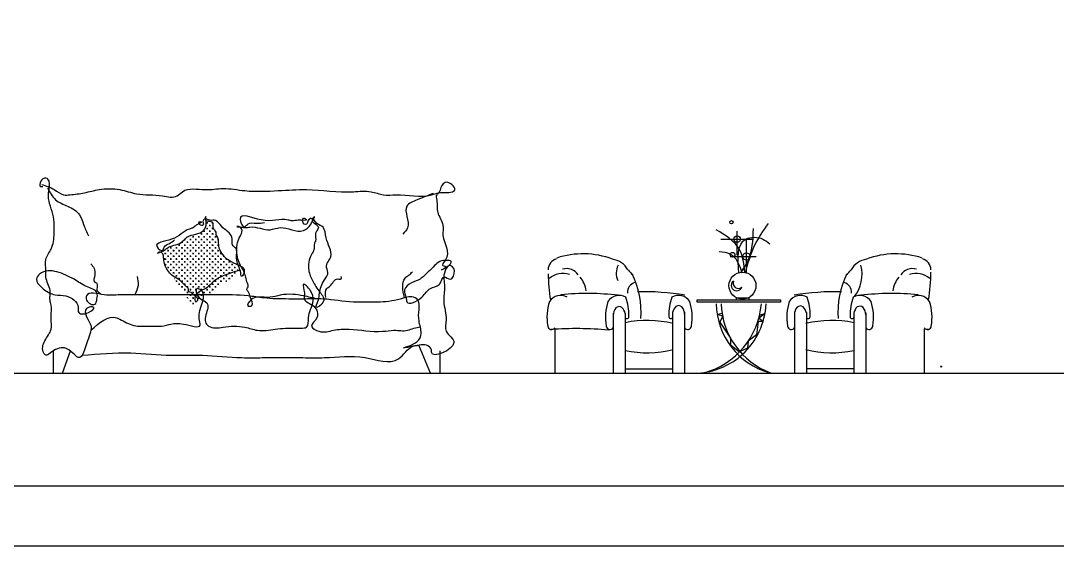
# Model space of a CAD drawing. Header units: inches. Extents: x 11 to 53.5, y 7.4 to 32.2.
# Drawn here: x 41.9 to 47.48, y 7.36 to 10.19 of the extents above; entities that cross this region are included whole.
import ezdxf

# ---------------------------------------------------------------- set-up
doc = ezdxf.new("R2010")
doc.units = ezdxf.units.IN
doc.header["$MEASUREMENT"] = 0
for name, color, linetype in [('02', 2, 'Continuous'), ('1', 1, 'Continuous'), ('kadrbm', 4, 'Continuous')]:
    doc.layers.add(name, color=color, linetype=linetype)

# ---------------------------------------------------------------- blocks, each defined once
blk = doc.blocks.new('kadrbm')
at = {"layer": 'kadrbm', "color": 4}
blk.add_lwpolyline([(0, 0), (0, 24.7972), (21, 24.7972), (21, 0), (0, 0)], close=True, dxfattribs=at)
blk.add_lwpolyline([(20.6631, 0.3257), (20.6631, 24.4603), (0.3369, 24.4603), (0.3369, 0.3257), (20.6631, 0.3257)], dxfattribs=at)

msp = doc.modelspace()

# ---------------------------------------------------------------- linework, layer by layer
at = {"layer": '02'}
for p, q in [((42.9041, 9.0955), (42.9041, 9.103)), ((42.8854, 9.0542), (42.8929, 9.0542)), ((42.8891, 9.0505), (42.8891, 9.058)), ((42.9004, 9.0992), (42.9079, 9.0992)), ((42.9004, 9.0692), (42.9079, 9.0692)), ((42.9041, 9.0655), (42.9041, 9.073)), ((42.9154, 9.0842), (42.9229, 9.0842)), ((42.9154, 9.0542), (42.9229, 9.0542)), ((42.9191, 9.0805), (42.9191, 9.088)), ((42.9191, 9.0505), (42.9191, 9.058)), ((42.9304, 9.0992), (42.9345, 9.0992)), ((42.9304, 9.0692), (42.9373, 9.0692)), ((42.9341, 9.0955), (42.9341, 9.1002)), ((42.9341, 9.0655), (42.9341, 9.073)), ((42.9454, 9.0542), (42.9482, 9.0542)), ((42.9491, 9.0505), (42.9491, 9.0525)), ((45.7602, 8.9243), (45.7602, 9.0539)), ((42.7654, 8.9942), (42.7729, 8.9942)), ((42.7691, 8.9905), (42.7691, 8.9975)), ((42.7813, 9.0092), (42.7879, 9.0092)), ((42.7841, 9.0055), (42.7841, 9.012)), ((42.7954, 8.9942), (42.8029, 8.9942)), ((42.7991, 9.0205), (42.7991, 9.024)), ((42.7991, 8.9905), (42.7991, 8.998)), ((42.7995, 9.0242), (42.8029, 9.0242)), ((42.8104, 9.0092), (42.8179, 9.0092)), ((42.8141, 9.0055), (42.8141, 9.013)), ((42.8254, 9.0242), (42.8329, 9.0242)), ((42.8254, 8.9942), (42.8329, 8.9942)), ((42.8291, 9.0205), (42.8291, 9.028)), ((42.8291, 8.9905), (42.8291, 8.998)), ((42.8404, 9.0092), (42.8479, 9.0092)), ((42.8441, 9.0355), (42.8441, 9.0385)), ((42.8441, 9.0055), (42.8441, 9.013)), ((42.8469, 9.0392), (42.8479, 9.0392)), ((42.8554, 9.0242), (42.8629, 9.0242)), ((42.8554, 8.9942), (42.8629, 8.9942)), ((42.8591, 9.0205), (42.8591, 9.028)), ((42.8591, 8.9905), (42.8591, 8.998)), ((42.8704, 9.0392), (42.8779, 9.0392)), ((42.8704, 9.0092), (42.8779, 9.0092)), ((42.8741, 9.0355), (42.8741, 9.043)), ((42.8741, 9.0055), (42.8741, 9.013)), ((42.8854, 9.0242), (42.8929, 9.0242)), ((42.8854, 8.9942), (42.8929, 8.9942)), ((42.8891, 9.0205), (42.8891, 9.028)), ((42.8891, 8.9905), (42.8891, 8.998)), ((42.9004, 9.0392), (42.9079, 9.0392)), ((42.9004, 9.0092), (42.9079, 9.0092)), ((42.9041, 9.0355), (42.9041, 9.043)), ((42.9041, 9.0055), (42.9041, 9.013)), ((42.9154, 9.0242), (42.9229, 9.0242)), ((42.9154, 8.9942), (42.9229, 8.9942)), ((42.9191, 9.0205), (42.9191, 9.028)), ((42.9191, 8.9905), (42.9191, 8.998)), ((42.9304, 9.0392), (42.9379, 9.0392)), ((42.9304, 9.0092), (42.9379, 9.0092)), ((42.9341, 9.0355), (42.9341, 9.043)), ((42.9341, 9.0055), (42.9341, 9.013)), ((42.9454, 9.0242), (42.9529, 9.0242)), ((42.9454, 8.9942), (42.9529, 8.9942)), ((42.9491, 9.0205), (42.9491, 9.028)), ((42.9491, 8.9905), (42.9491, 8.998)), ((42.9604, 9.0092), (42.9637, 9.0092)), ((42.9641, 9.0055), (42.9641, 9.0059)), ((45.6727, 9.0118), (45.8477, 9.0118)), ((45.8102, 8.8305), (45.8102, 9.0055)), ((42.6641, 8.9455), (42.6641, 8.9469)), ((42.6791, 8.9305), (42.6791, 8.938)), ((42.6904, 8.9492), (42.6979, 8.9492)), ((42.6941, 8.9455), (42.6941, 8.953)), ((42.7054, 8.9642), (42.7129, 8.9642)), ((42.7091, 8.9605), (42.7091, 8.968)), ((42.7091, 8.9305), (42.7091, 8.938)), ((42.7204, 8.9492), (42.7279, 8.9492)), ((42.7241, 8.9755), (42.7241, 8.9778)), ((42.7241, 8.9455), (42.7241, 8.953)), ((42.7354, 8.9642), (42.7429, 8.9642)), ((42.7391, 8.9605), (42.7391, 8.968)), ((42.7391, 8.9305), (42.7391, 8.938)), ((42.7504, 8.9792), (42.7579, 8.9792)), ((42.7504, 8.9492), (42.7579, 8.9492)), ((42.7541, 8.9755), (42.7541, 8.983)), ((42.7541, 8.9455), (42.7541, 8.953)), ((42.7654, 8.9642), (42.7729, 8.9642)), ((42.7691, 8.9605), (42.7691, 8.968)), ((42.7691, 8.9305), (42.7691, 8.938)), ((42.7804, 8.9792), (42.7879, 8.9792)), ((42.7804, 8.9492), (42.7879, 8.9492)), ((42.7841, 8.9755), (42.7841, 8.983)), ((42.7841, 8.9455), (42.7841, 8.953)), ((42.7954, 8.9642), (42.8029, 8.9642)), ((42.7991, 8.9605), (42.7991, 8.968)), ((42.7991, 8.9305), (42.7991, 8.938)), ((42.8104, 8.9792), (42.8179, 8.9792)), ((42.8104, 8.9492), (42.8179, 8.9492)), ((42.8141, 8.9755), (42.8141, 8.983)), ((42.8141, 8.9455), (42.8141, 8.953)), ((42.8254, 8.9642), (42.8329, 8.9642)), ((42.8291, 8.9605), (42.8291, 8.968)), ((42.8291, 8.9305), (42.8291, 8.938)), ((42.8404, 8.9792), (42.8479, 8.9792)), ((42.8404, 8.9492), (42.8479, 8.9492)), ((42.8441, 8.9755), (42.8441, 8.983)), ((42.8441, 8.9455), (42.8441, 8.953)), ((42.8554, 8.9642), (42.8629, 8.9642)), ((42.8591, 8.9605), (42.8591, 8.968)), ((42.8591, 8.9305), (42.8591, 8.938)), ((42.8704, 8.9792), (42.8779, 8.9792)), ((42.8704, 8.9492), (42.8779, 8.9492)), ((42.8741, 8.9755), (42.8741, 8.983)), ((42.8741, 8.9455), (42.8741, 8.953)), ((42.8854, 8.9642), (42.8929, 8.9642)), ((42.8891, 8.9605), (42.8891, 8.968)), ((42.8891, 8.9305), (42.8891, 8.938)), ((42.9004, 8.9792), (42.9079, 8.9792)), ((42.9004, 8.9492), (42.9079, 8.9492)), ((42.9041, 8.9755), (42.9041, 8.983)), ((42.9041, 8.9455), (42.9041, 8.953)), ((42.9154, 8.9642), (42.9229, 8.9642)), ((42.9191, 8.9605), (42.9191, 8.968)), ((42.9191, 8.9305), (42.9191, 8.938)), ((42.9304, 8.9792), (42.9379, 8.9792)), ((42.9304, 8.9492), (42.9379, 8.9492)), ((42.9341, 8.9755), (42.9341, 8.983)), ((42.9341, 8.9455), (42.9341, 8.953)), ((42.9454, 8.9642), (42.9529, 8.9642)), ((42.9491, 8.9605), (42.9491, 8.968)), ((42.9491, 8.9305), (42.9491, 8.938)), ((42.9604, 8.9792), (42.9651, 8.9792)), ((42.9604, 8.9492), (42.9679, 8.9492)), ((42.9641, 8.9755), (42.9641, 8.983)), ((42.9641, 8.9455), (42.9641, 8.953)), ((42.9791, 8.9305), (42.9791, 8.938)), ((42.6754, 8.9342), (42.6829, 8.9342)), ((42.6754, 8.9042), (42.6829, 8.9042)), ((42.6791, 8.9005), (42.6791, 8.908)), ((42.6904, 8.9192), (42.6979, 8.9192)), ((42.6904, 8.8892), (42.6979, 8.8892)), ((42.6941, 8.9155), (42.6941, 8.923)), ((42.6941, 8.8855), (42.6941, 8.893)), ((42.7054, 8.9342), (42.7129, 8.9342)), ((42.7054, 8.9042), (42.7129, 8.9042)), ((42.7091, 8.9005), (42.7091, 8.908)), ((42.7204, 8.9192), (42.7279, 8.9192)), ((42.7204, 8.8892), (42.7279, 8.8892)), ((42.7241, 8.9155), (42.7241, 8.923)), ((42.7241, 8.8855), (42.7241, 8.893)), ((42.7354, 8.9342), (42.7429, 8.9342)), ((42.7354, 8.9042), (42.7429, 8.9042)), ((42.7391, 8.9005), (42.7391, 8.908)), ((42.7504, 8.9192), (42.7579, 8.9192)), ((42.7504, 8.8892), (42.7579, 8.8892)), ((42.7541, 8.9155), (42.7541, 8.923)), ((42.7541, 8.8855), (42.7541, 8.893)), ((42.7654, 8.9342), (42.7729, 8.9342)), ((42.7654, 8.9042), (42.7729, 8.9042)), ((42.7691, 8.9005), (42.7691, 8.908)), ((42.7804, 8.9192), (42.7879, 8.9192)), ((42.7804, 8.8892), (42.7879, 8.8892)), ((42.7841, 8.9155), (42.7841, 8.923)), ((42.7841, 8.8855), (42.7841, 8.893)), ((42.7954, 8.9342), (42.8029, 8.9342)), ((42.7954, 8.9042), (42.8029, 8.9042)), ((42.7991, 8.9005), (42.7991, 8.908)), ((42.8104, 8.9192), (42.8179, 8.9192)), ((42.8104, 8.8892), (42.8179, 8.8892)), ((42.8141, 8.9155), (42.8141, 8.923)), ((42.8141, 8.8855), (42.8141, 8.893)), ((42.8254, 8.9342), (42.8329, 8.9342)), ((42.8254, 8.9042), (42.8329, 8.9042)), ((42.8291, 8.9005), (42.8291, 8.908)), ((42.8404, 8.9192), (42.8479, 8.9192)), ((42.8404, 8.8892), (42.8479, 8.8892)), ((42.8441, 8.9155), (42.8441, 8.923)), ((42.8441, 8.8855), (42.8441, 8.893)), ((42.8554, 8.9342), (42.8629, 8.9342)), ((42.8554, 8.9042), (42.8629, 8.9042)), ((42.8591, 8.9005), (42.8591, 8.908)), ((42.8704, 8.9192), (42.8779, 8.9192)), ((42.8704, 8.8892), (42.8779, 8.8892)), ((42.8741, 8.9155), (42.8741, 8.923)), ((42.8741, 8.8855), (42.8741, 8.893)), ((42.8854, 8.9342), (42.8929, 8.9342)), ((42.8854, 8.9042), (42.8929, 8.9042)), ((42.8891, 8.9005), (42.8891, 8.908)), ((42.9004, 8.9192), (42.9079, 8.9192)), ((42.9004, 8.8892), (42.9079, 8.8892)), ((42.9041, 8.9155), (42.9041, 8.923)), ((42.9041, 8.8855), (42.9041, 8.893)), ((42.9154, 8.9342), (42.9229, 8.9342)), ((42.9154, 8.9042), (42.9229, 8.9042)), ((42.9191, 8.9005), (42.9191, 8.908)), ((42.9304, 8.9192), (42.9379, 8.9192)), ((42.9304, 8.8892), (42.9379, 8.8892)), ((42.9341, 8.9155), (42.9341, 8.923)), ((42.9341, 8.8855), (42.9341, 8.893)), ((42.9454, 8.9342), (42.9529, 8.9342)), ((42.9454, 8.9042), (42.9529, 8.9042)), ((42.9491, 8.9005), (42.9491, 8.908)), ((42.9604, 8.9192), (42.9679, 8.9192)), ((42.9604, 8.8892), (42.9679, 8.8892)), ((42.9641, 8.9155), (42.9641, 8.923)), ((42.9641, 8.8855), (42.9641, 8.893)), ((42.9754, 8.9342), (42.9822, 8.9342)), ((42.9754, 8.9042), (42.9829, 8.9042)), ((42.9791, 8.9005), (42.9791, 8.908)), ((42.9904, 8.9192), (42.995, 8.9192)), ((42.9904, 8.8892), (42.9979, 8.8892)), ((42.9941, 8.9155), (42.9941, 8.9201)), ((42.9941, 8.8855), (42.9941, 8.893)), ((43.0054, 8.9042), (43.0129, 8.9042)), ((43.0091, 8.9005), (43.0091, 8.9073)), ((43.0204, 8.8892), (43.0279, 8.8892)), ((43.0241, 8.8855), (43.0241, 8.893)), ((45.7227, 8.918), (45.8616, 8.918)), ((42.6764, 8.8742), (42.6829, 8.8742)), ((42.6791, 8.8705), (42.6791, 8.878)), ((42.6904, 8.8592), (42.6979, 8.8592)), ((42.6941, 8.8555), (42.6941, 8.863)), ((42.7054, 8.8742), (42.7129, 8.8742)), ((42.7054, 8.8442), (42.7129, 8.8442)), ((42.7091, 8.8705), (42.7091, 8.878)), ((42.7091, 8.8405), (42.7091, 8.848)), ((42.7204, 8.8592), (42.7279, 8.8592)), ((42.7204, 8.8292), (42.7279, 8.8292)), ((42.7241, 8.8555), (42.7241, 8.863)), ((42.7241, 8.8255), (42.7241, 8.833)), ((42.7354, 8.8742), (42.7429, 8.8742)), ((42.7354, 8.8442), (42.7429, 8.8442)), ((42.7391, 8.8705), (42.7391, 8.878)), ((42.7391, 8.8405), (42.7391, 8.848)), ((42.7504, 8.8592), (42.7579, 8.8592)), ((42.7504, 8.8292), (42.7579, 8.8292)), ((42.7541, 8.8555), (42.7541, 8.863)), ((42.7541, 8.8255), (42.7541, 8.833)), ((42.7654, 8.8742), (42.7729, 8.8742)), ((42.7654, 8.8442), (42.7729, 8.8442)), ((42.7691, 8.8705), (42.7691, 8.878)), ((42.7691, 8.8405), (42.7691, 8.848)), ((42.7804, 8.8592), (42.7879, 8.8592)), ((42.7804, 8.8292), (42.7879, 8.8292)), ((42.7841, 8.8555), (42.7841, 8.863)), ((42.7841, 8.8255), (42.7841, 8.833)), ((42.7954, 8.8742), (42.8029, 8.8742)), ((42.7954, 8.8442), (42.8029, 8.8442)), ((42.7991, 8.8705), (42.7991, 8.878)), ((42.7991, 8.8405), (42.7991, 8.848)), ((42.8104, 8.8592), (42.8179, 8.8592)), ((42.8104, 8.8292), (42.8179, 8.8292)), ((42.8141, 8.8555), (42.8141, 8.863)), ((42.8141, 8.8255), (42.8141, 8.833)), ((42.8254, 8.8742), (42.8329, 8.8742)), ((42.8254, 8.8442), (42.8329, 8.8442)), ((42.8291, 8.8705), (42.8291, 8.878)), ((42.8291, 8.8405), (42.8291, 8.848)), ((42.8404, 8.8592), (42.8479, 8.8592)), ((42.8404, 8.8292), (42.8479, 8.8292)), ((42.8441, 8.8555), (42.8441, 8.863)), ((42.8441, 8.8255), (42.8441, 8.833)), ((42.8554, 8.8742), (42.8629, 8.8742)), ((42.8554, 8.8442), (42.8629, 8.8442)), ((42.8591, 8.8705), (42.8591, 8.878)), ((42.8591, 8.8405), (42.8591, 8.848)), ((42.8704, 8.8592), (42.8779, 8.8592)), ((42.8704, 8.8292), (42.8779, 8.8292)), ((42.8741, 8.8555), (42.8741, 8.863)), ((42.8741, 8.8255), (42.8741, 8.833)), ((42.8854, 8.8742), (42.8929, 8.8742)), ((42.8854, 8.8442), (42.8929, 8.8442)), ((42.8891, 8.8705), (42.8891, 8.878)), ((42.8891, 8.8405), (42.8891, 8.848)), ((42.9004, 8.8592), (42.9079, 8.8592)), ((42.9004, 8.8292), (42.9079, 8.8292)), ((42.9041, 8.8555), (42.9041, 8.863)), ((42.9041, 8.8255), (42.9041, 8.833)), ((42.9154, 8.8742), (42.9229, 8.8742)), ((42.9154, 8.8442), (42.9229, 8.8442)), ((42.9191, 8.8705), (42.9191, 8.878)), ((42.9191, 8.8405), (42.9191, 8.848)), ((42.9304, 8.8592), (42.9379, 8.8592)), ((42.9304, 8.8292), (42.9379, 8.8292)), ((42.9341, 8.8555), (42.9341, 8.863)), ((42.9341, 8.8255), (42.9341, 8.833)), ((42.9454, 8.8742), (42.9529, 8.8742)), ((42.9454, 8.8442), (42.9529, 8.8442)), ((42.9491, 8.8705), (42.9491, 8.878)), ((42.9491, 8.8405), (42.9491, 8.848)), ((42.9604, 8.8592), (42.9679, 8.8592)), ((42.9604, 8.8292), (42.9679, 8.8292)), ((42.9641, 8.8555), (42.9641, 8.863)), ((42.9641, 8.8255), (42.9641, 8.833)), ((42.9754, 8.8742), (42.9829, 8.8742)), ((42.9754, 8.8442), (42.9829, 8.8442)), ((42.9791, 8.8705), (42.9791, 8.878)), ((42.9791, 8.8405), (42.9791, 8.848)), ((42.9904, 8.8592), (42.9979, 8.8592)), ((42.9904, 8.8292), (42.9979, 8.8292)), ((42.9941, 8.8555), (42.9941, 8.863)), ((42.9941, 8.8255), (42.9941, 8.833)), ((43.0054, 8.8742), (43.0129, 8.8742)), ((43.0054, 8.8442), (43.0129, 8.8442)), ((43.0091, 8.8705), (43.0091, 8.878)), ((43.0091, 8.8405), (43.0091, 8.848)), ((43.0204, 8.8592), (43.0279, 8.8592)), ((43.0204, 8.8292), (43.0279, 8.8292)), ((43.0241, 8.8555), (43.0241, 8.863)), ((43.0241, 8.8255), (43.0241, 8.833)), ((43.0354, 8.8742), (43.0429, 8.8742)), ((43.0354, 8.8442), (43.0429, 8.8442)), ((43.0391, 8.8705), (43.0391, 8.878)), ((43.0391, 8.8405), (43.0391, 8.848)), ((43.0504, 8.8592), (43.0579, 8.8592)), ((43.0504, 8.8292), (43.0579, 8.8292)), ((43.0541, 8.8555), (43.0541, 8.863)), ((43.0541, 8.8255), (43.0541, 8.833)), ((43.0654, 8.8742), (43.0672, 8.8742)), ((43.0654, 8.8442), (43.0729, 8.8442)), ((43.0691, 8.8705), (43.0691, 8.8734)), ((43.0691, 8.8405), (43.0691, 8.848)), ((42.7276, 8.7992), (42.7279, 8.7992)), ((42.7354, 8.8142), (42.7429, 8.8142)), ((42.7379, 8.7842), (42.7429, 8.7842)), ((42.7391, 8.8105), (42.7391, 8.818)), ((42.7391, 8.7824), (42.7391, 8.788)), ((42.7504, 8.7992), (42.7579, 8.7992)), ((42.7504, 8.7692), (42.7579, 8.7692)), ((42.7541, 8.7955), (42.7541, 8.803)), ((42.7541, 8.7655), (42.7541, 8.773)), ((42.7654, 8.8142), (42.7729, 8.8142)), ((42.7654, 8.7842), (42.7729, 8.7842)), ((42.7691, 8.8105), (42.7691, 8.818)), ((42.7691, 8.7805), (42.7691, 8.788)), ((42.7804, 8.7992), (42.7879, 8.7992)), ((42.7804, 8.7692), (42.7879, 8.7692)), ((42.7841, 8.7955), (42.7841, 8.803)), ((42.7841, 8.7655), (42.7841, 8.773)), ((42.7954, 8.8142), (42.8029, 8.8142)), ((42.7954, 8.7842), (42.8029, 8.7842)), ((42.7991, 8.8105), (42.7991, 8.818)), ((42.7991, 8.7805), (42.7991, 8.788)), ((42.8104, 8.7992), (42.8179, 8.7992)), ((42.8104, 8.7692), (42.8179, 8.7692)), ((42.8141, 8.7955), (42.8141, 8.803)), ((42.8141, 8.7655), (42.8141, 8.773)), ((42.8254, 8.8142), (42.8329, 8.8142)), ((42.8254, 8.7842), (42.8329, 8.7842)), ((42.8291, 8.8105), (42.8291, 8.818)), ((42.8291, 8.7805), (42.8291, 8.788)), ((42.8404, 8.7992), (42.8479, 8.7992)), ((42.8404, 8.7692), (42.8479, 8.7692)), ((42.8441, 8.7955), (42.8441, 8.803)), ((42.8441, 8.7655), (42.8441, 8.773)), ((42.8554, 8.8142), (42.8629, 8.8142)), ((42.8554, 8.7842), (42.8629, 8.7842)), ((42.8591, 8.8105), (42.8591, 8.818)), ((42.8591, 8.7805), (42.8591, 8.788)), ((42.8704, 8.7992), (42.8779, 8.7992)), ((42.8704, 8.7692), (42.8779, 8.7692)), ((42.8741, 8.7955), (42.8741, 8.803)), ((42.8741, 8.7655), (42.8741, 8.773)), ((42.8854, 8.8142), (42.8929, 8.8142)), ((42.8854, 8.7842), (42.8929, 8.7842)), ((42.8891, 8.8105), (42.8891, 8.818)), ((42.8891, 8.7805), (42.8891, 8.788)), ((42.9004, 8.7992), (42.9079, 8.7992)), ((42.9004, 8.7692), (42.9079, 8.7692)), ((42.9041, 8.7955), (42.9041, 8.803)), ((42.9041, 8.7655), (42.9041, 8.773)), ((42.9154, 8.8142), (42.9229, 8.8142)), ((42.9154, 8.7842), (42.9229, 8.7842)), ((42.9191, 8.8105), (42.9191, 8.818)), ((42.9191, 8.7805), (42.9191, 8.788)), ((42.9304, 8.7992), (42.9379, 8.7992)), ((42.9304, 8.7692), (42.9379, 8.7692)), ((42.9341, 8.7955), (42.9341, 8.803)), ((42.9341, 8.7655), (42.9341, 8.773)), ((42.9454, 8.8142), (42.9529, 8.8142)), ((42.9454, 8.7842), (42.9529, 8.7842)), ((42.9491, 8.8105), (42.9491, 8.818)), ((42.9491, 8.7805), (42.9491, 8.788)), ((42.9604, 8.7992), (42.9679, 8.7992)), ((42.9604, 8.7692), (42.9679, 8.7692)), ((42.9641, 8.7955), (42.9641, 8.803)), ((42.9641, 8.7655), (42.9641, 8.773)), ((42.9754, 8.8142), (42.9829, 8.8142)), ((42.9754, 8.7842), (42.9829, 8.7842)), ((42.9791, 8.8105), (42.9791, 8.818)), ((42.9791, 8.7805), (42.9791, 8.788)), ((42.9904, 8.7992), (42.9979, 8.7992)), ((42.9941, 8.7955), (42.9941, 8.803)), ((43.0054, 8.8142), (43.0129, 8.8142)), ((43.0054, 8.7842), (43.0096, 8.7842)), ((43.0091, 8.8105), (43.0091, 8.818)), ((43.0091, 8.7839), (43.0091, 8.788)), ((43.0204, 8.7992), (43.0279, 8.7992)), ((43.0241, 8.7955), (43.0241, 8.803)), ((43.0354, 8.8142), (43.0429, 8.8142)), ((43.0391, 8.8105), (43.0391, 8.818)), ((42.7654, 8.7542), (42.7729, 8.7542)), ((42.7691, 8.7505), (42.7691, 8.758)), ((42.7804, 8.7392), (42.7879, 8.7392)), ((42.7841, 8.7355), (42.7841, 8.743)), ((42.7954, 8.7542), (42.8029, 8.7542)), ((42.7954, 8.7242), (42.8029, 8.7242)), ((42.7991, 8.7505), (42.7991, 8.758)), ((42.7991, 8.7205), (42.7991, 8.728)), ((42.8104, 8.7392), (42.8179, 8.7392)), ((42.8141, 8.7355), (42.8141, 8.743)), ((42.8141, 8.7055), (42.8141, 8.713)), ((42.8254, 8.7542), (42.8329, 8.7542)), ((42.8254, 8.7242), (42.8329, 8.7242)), ((42.8291, 8.7505), (42.8291, 8.758)), ((42.8291, 8.7205), (42.8291, 8.728)), ((42.8404, 8.7392), (42.8479, 8.7392)), ((42.8441, 8.7355), (42.8441, 8.743)), ((42.8441, 8.7055), (42.8441, 8.713)), ((42.8554, 8.7542), (42.8629, 8.7542)), ((42.8554, 8.7242), (42.8629, 8.7242)), ((42.8591, 8.7505), (42.8591, 8.758)), ((42.8591, 8.7205), (42.8591, 8.728)), ((42.8704, 8.7392), (42.8779, 8.7392)), ((42.8741, 8.7355), (42.8741, 8.743)), ((42.8741, 8.7055), (42.8741, 8.713)), ((42.8854, 8.7542), (42.8929, 8.7542)), ((42.8854, 8.7242), (42.8929, 8.7242)), ((42.8891, 8.7505), (42.8891, 8.758)), ((42.8891, 8.7205), (42.8891, 8.728)), ((42.9004, 8.7392), (42.9079, 8.7392)), ((42.9041, 8.7355), (42.9041, 8.743)), ((42.9041, 8.7115), (42.9041, 8.713)), ((42.9154, 8.7542), (42.9229, 8.7542)), ((42.9154, 8.7242), (42.9226, 8.7242)), ((42.9191, 8.7505), (42.9191, 8.758)), ((42.9191, 8.7218), (42.9191, 8.728)), ((42.9304, 8.7392), (42.9379, 8.7392)), ((42.9341, 8.7355), (42.9341, 8.743)), ((42.9454, 8.7542), (42.9529, 8.7542)), ((42.9491, 8.7505), (42.9491, 8.758)), ((42.7991, 8.6954), (42.7991, 8.698)), ((42.8, 8.6942), (42.8029, 8.6942)), ((42.8104, 8.7092), (42.8179, 8.7092)), ((42.8104, 8.6792), (42.8179, 8.6792)), ((42.8141, 8.6755), (42.8141, 8.683)), ((42.8254, 8.6942), (42.8329, 8.6942)), ((42.8254, 8.6642), (42.8329, 8.6642)), ((42.8291, 8.6905), (42.8291, 8.698)), ((42.8291, 8.6605), (42.8291, 8.668)), ((42.8404, 8.7092), (42.8479, 8.7092)), ((42.8554, 8.6942), (42.8629, 8.6942)), ((42.8591, 8.6905), (42.8591, 8.698)), ((42.8704, 8.7092), (42.8779, 8.7092)), ((42.9004, 8.7092), (42.9008, 8.7092)), ((45.5436, 8.6713), (45.5436, 8.6841)), ((45.5436, 8.6841), (45.9939, 8.6841)), ((45.9939, 8.6713), (45.5436, 8.6713)), ((45.757, 8.6835), (45.757, 8.696)), ((45.757, 8.696), (45.8227, 8.696)), ((45.8227, 8.696), (45.8227, 8.6835)), ((45.9939, 8.6841), (45.9939, 8.6713)), ((45.0923, 8.6128), (45.0923, 8.2904)), ((45.1566, 8.6128), (45.1566, 8.2904)), ((45.4119, 8.6184), (45.4119, 8.2904)), ((45.4762, 8.6184), (45.4762, 8.2904)), ((45.6766, 8.6113), (45.6566, 8.6056)), ((45.6566, 8.6056), (45.6823, 8.5984)), ((45.9096, 8.6113), (45.8781, 8.5856)), ((45.881, 8.6027), (45.9096, 8.6113)), ((46.0688, 8.6165), (46.0688, 8.2904)), ((46.1331, 8.6165), (46.1331, 8.2904)), ((46.3885, 8.615), (46.3885, 8.2904)), ((46.4528, 8.615), (46.4528, 8.2904)), ((45.6823, 8.5984), (45.6666, 8.5642)), ((45.6666, 8.5642), (45.7237, 8.4785)), ((45.8724, 8.567), (45.8638, 8.4956)), ((45.8996, 8.5684), (45.8724, 8.567)), ((45.8781, 8.5856), (45.8996, 8.5684)), ((44.7771, 8.5262), (44.7771, 8.2893)), ((45.8638, 8.4956), (45.8195, 8.4614)), ((46.768, 8.5262), (46.768, 8.2893)), ((44.1076, 8.2893), (44.0444, 8.4402)), ((45.7237, 8.4785), (45.7237, 8.4428)), ((45.7237, 8.4428), (45.7709, 8.4057)), ((45.8195, 8.4614), (45.8152, 8.4242)), ((42.0754, 8.4093), (42.0754, 8.2893)), ((42.1256, 8.2893), (42.1675, 8.4093)), ((44.1584, 8.4093), (44.1584, 8.2893)), ((45.7696, 8.4115), (45.7791, 8.4115)), ((45.8152, 8.4242), (45.7752, 8.4071)), ((44.7771, 8.2893), (45.4762, 8.2904)), ((45.1562, 8.3124), (45.4128, 8.3124)), ((46.0688, 8.2904), (46.768, 8.2893)), ((46.3889, 8.3124), (46.1323, 8.3124))]:
    msp.add_line(p, q, dxfattribs=at)
for centre, radius in [((45.729, 9.1025), 0.00885), ((45.7602, 9.0118), 0.0177), ((45.7351, 8.9274), 0.0125), ((45.8102, 8.918), 0.0198), ((45.7885, 8.761), 0.0726), ((46.8581, 8.3251), 0.0025)]:
    msp.add_circle(centre, radius, dxfattribs=at)
for centre, radius, start, end in [((44.8032, 8.8455), 0.0618, 105.6212, 179.1154), ((44.9293, 8.4784), 0.4537, 69.5101, 108.1548), ((45.0704, 8.7876), 0.1171, 30.0702, 81.3388), ((46.4746, 8.7876), 0.1171, 98.6612, 149.9298), ((46.6158, 8.4784), 0.4537, 71.8452, 110.4899), ((46.7419, 8.8455), 0.0618, 0.8846, 74.3788), ((45.7996, 8.8469), 1.0582, 181.2609, 188.8518), ((44.8208, 8.7172), 0.11, 71.0333, 131.6488), ((44.8423, 8.7803), 0.0723, 31.5649, 108.3387), ((45.2037, 8.8273), 0.0955, 152.9535, 204.2148), ((45.3226, 8.9651), 0.192, 218.2416, 229.6705), ((44.783, 8.6195), 0.4595, 355.5969, 26.478), ((46.7621, 8.6195), 0.4595, 153.522, 184.4031), ((46.2225, 8.9651), 0.192, 310.3295, 321.7584), ((46.2359, 8.8221), 0.1966, 322.1557, 14.3268), ((46.7028, 8.7803), 0.0723, 71.6613, 148.4351), ((46.7242, 8.7172), 0.11, 48.3512, 108.9667), ((45.7767, 8.843), 1.0268, 351.0901, 359.4784), ((44.7881, 8.7063), 0.1613, 9.5706, 38.4089), ((45.2236, 8.726), 0.0541, 106.1875, 185.4241), ((45.757, 8.7617), 0.0288, 125.3785, 340.8261), ((45.7664, 8.7742), 0.0283, 157.1231, 309.0815), ((46.3214, 8.726), 0.0541, 354.5759, 73.8125), ((46.757, 8.7063), 0.1613, 141.5911, 170.4294), ((44.9497, 7.2141), 1.5045, 83.5241, 95.3201), ((45.2576, 7.4476), 1.2806, 80.067, 91.5743), ((46.2875, 7.4476), 1.2806, 88.4257, 99.933), ((46.5954, 7.2141), 1.5045, 84.6799, 96.4759), ((45.017, 8.5909), 0.2817, 162.3626, 189.6828), ((44.8082, 8.6366), 0.0716, 59.5224, 146.4341), ((45.3324, 8.5909), 0.2817, 162.3626, 189.6828), ((45.1237, 8.6366), 0.0716, 59.5224, 146.4341), ((44.9264, 8.608), 0.2504, 357.4688, 21.142), ((45.6421, 8.608), 0.2504, 158.858, 182.5312), ((45.4449, 8.6366), 0.0716, 33.5659, 120.4776), ((45.2361, 8.5909), 0.2817, 350.3172, 17.6374), ((45.4691, 8.699), 0.4229, 285.468, 355.0357), ((46.0416, 8.6722), 0.3953, 181.4114, 254.3719), ((46.0823, 8.6745), 0.4086, 181.6926, 249.6213), ((45.5258, 8.6791), 0.3898, 312.445, 357.5414), ((46.309, 8.5909), 0.2817, 162.3626, 189.6828), ((46.1002, 8.6366), 0.0716, 59.5224, 146.4341), ((45.9029, 8.608), 0.2504, 357.4688, 21.142), ((46.6187, 8.608), 0.2504, 158.858, 182.5312), ((46.4214, 8.6366), 0.0716, 33.5659, 120.4776), ((46.2126, 8.5909), 0.2817, 350.3172, 17.6374), ((46.7368, 8.6366), 0.0716, 33.5659, 120.4776), ((46.5281, 8.5909), 0.2817, 350.3172, 17.6374), ((45.1541, 8.6009), 0.0621, 139.9693, 180.1579), ((45.1244, 8.6214), 0.0264, 57.725, 132.4446), ((45.0978, 8.6002), 0.0595, 9.6816, 46.9179), ((45.4707, 8.6059), 0.0595, 133.0821, 170.3184), ((45.4442, 8.627), 0.0264, 47.5554, 122.275), ((45.4145, 8.6066), 0.0621, 359.8421, 40.0307), ((46.1306, 8.6047), 0.0621, 139.9693, 180.1579), ((46.1009, 8.6251), 0.0264, 57.725, 132.4446), ((46.0744, 8.604), 0.0595, 9.6816, 46.9179), ((46.4472, 8.6025), 0.0595, 133.0821, 170.3184), ((46.4207, 8.6236), 0.0264, 47.5554, 122.275), ((46.391, 8.6032), 0.0621, 359.8421, 40.0307), ((45.275, 7.9858), 0.5877, 76.1977, 101.6633), ((45.166, 8.5944), 0.0109, 206.5658, 13.3484), ((45.4025, 8.5944), 0.0109, 166.6516, 333.4342), ((46.2701, 7.9858), 0.5877, 78.3367, 103.8023), ((46.1425, 8.5944), 0.0109, 206.5658, 13.3484), ((46.3791, 8.5944), 0.0109, 166.6516, 333.4342), ((44.7598, 8.5451), 0.0205, 184.6102, 326.5868), ((44.8911, 6.4823), 2.0471, 85.091, 93.7532), ((45.0752, 8.5451), 0.0205, 184.6102, 326.5868), ((45.4933, 8.5451), 0.0205, 213.4132, 355.3898), ((46.0518, 8.5451), 0.0205, 184.6102, 326.5868), ((46.4698, 8.5451), 0.0205, 213.4132, 355.3898), ((46.7853, 8.5451), 0.0205, 213.4132, 355.3898), ((46.654, 6.4823), 2.0471, 86.2468, 86.4908), ((45.275, 8.9871), 0.5877, 258.3367, 283.8023), ((45.5258, 8.6791), 0.3898, 276.0465, 312.3069), ((46.2701, 8.9871), 0.5877, 256.1977, 281.6633)]:
    msp.add_arc(centre, radius, start, end, dxfattribs=at)
for points in [[(42.0133, 9.306), (42.0807, 9.2779), (42.1312, 9.2499), (42.1649, 9.2499), (42.2435, 9.2611), (42.3221, 9.2779), (42.4344, 9.2779), (42.5243, 9.2555), (42.6646, 9.2443), (42.7432, 9.2443), (42.7713, 9.2667), (42.8948, 9.2779), (42.9903, 9.2835), (43.1082, 9.2723), (43.2879, 9.2723), (43.4395, 9.2779), (43.6921, 9.2667), (43.7876, 9.2667), (43.855, 9.2499), (43.9223, 9.2499), (44.1132, 9.2499), (44.1526, 9.2611), (44.2255, 9.2667), (44.2368, 9.2723), (44.1975, 9.3172), (44.1638, 9.2892), (44.1526, 9.2611), (44.1413, 9.2499), (44.1413, 9.2218), (44.1469, 9.1545), (44.175, 9.0872), (44.175, 9.0311), (44.1862, 8.8964), (44.175, 8.8684), (44.1919, 8.8628), (44.1694, 8.8459), (44.2199, 8.8852), (44.1582, 8.8908), (44.1301, 8.8684), (44.0947, 8.8346), (44.0524, 8.7965), (44.0059, 8.7754), (43.9678, 8.7374), (43.9763, 8.6951), (43.9805, 8.674), (44.0609, 8.6993), (44.1074, 8.7458), (44.1539, 8.767), (44.1666, 8.7881), (44.1806, 8.8067), (44.2143, 8.7954), (44.2312, 8.8123), (44.2255, 8.8628), (44.2143, 8.8684), (44.1862, 8.8403), (44.1835, 8.7543), (44.1793, 8.6782), (44.1919, 8.5766), (44.1919, 8.5149), (44.2343, 8.4542), (44.1132, 8.4027), (44.1132, 8.4139), (44.102, 8.4307), (44.0234, 8.4364), (43.9617, 8.4251), (44.0346, 8.4588), (44.0571, 8.5037), (44.0459, 8.571), (44.0459, 8.6327), (44.0403, 8.6832), (44.0066, 8.7001), (43.9448, 8.6888), (43.8213, 8.672), (43.7707, 8.672), (43.6921, 8.672), (43.5293, 8.6888), (43.4339, 8.6888), (43.344, 8.6888), (43.2093, 8.6944), (43.125, 8.7057), (42.9566, 8.7113), (42.878, 8.7113), (42.7096, 8.7113), (42.586, 8.7113), (42.5243, 8.7113), (42.4344, 8.7113), (42.3502, 8.7113), (42.2548, 8.7057), (42.2548, 8.6832), (42.2997, 8.6608), (42.3109, 8.6888), (42.3109, 8.7225), (42.2548, 8.7562), (42.1874, 8.7954), (42.1425, 8.8179), (42.047, 8.8403), (42.0021, 8.8235), (41.9852, 8.7954), (42.0133, 8.7505), (42.0863, 8.7113), (42.1425, 8.7057), (42.1874, 8.6832), (42.2098, 8.6439), (42.2098, 8.6215), (42.266, 8.6159), (42.2941, 8.6439), (42.2548, 8.6383), (42.2548, 8.5935), (42.2772, 8.5486), (42.2604, 8.4644), (42.2098, 8.3746), (42.1818, 8.3971), (42.1368, 8.4251), (42.0582, 8.3971), (42.0358, 8.3859), (42.0246, 8.3971), (42.0302, 8.4644), (42.0639, 8.5261), (42.0639, 8.5822), (42.0639, 8.5991), (42.0639, 8.6552), (42.0582, 8.6832), (42.0582, 8.7057), (42.0582, 8.7337), (42.0358, 8.8067), (42.0358, 8.8403), (42.0358, 8.902), (42.0639, 8.9581), (42.0807, 9.0423), (42.0695, 9.1601), (42.0526, 9.2162), (42.0526, 9.2779), (42.047, 9.334), (42.0358, 9.3397), (42.0077, 9.3228), (42.0077, 9.2948), (42.0189, 9.2948)], [(42.0451, 9.2878), (42.0882, 9.2232), (42.1528, 9.1887), (42.2175, 9.1414), (42.239, 9.0897), (42.2649, 9.0294)], [(44.1223, 9.2576), (44.0361, 9.2232), (43.9801, 9.1887), (43.9844, 9.0725), (43.9585, 9.038)], [(43.079, 8.843), (43.0211, 8.8252), (42.9801, 8.8089), (42.9359, 8.7796), (42.9044, 8.7514), (42.8599, 8.7264), (42.8407, 8.7035), (42.8432, 8.674), (42.8551, 8.6835), (42.8315, 8.7112), (42.8132, 8.7265), (42.8044, 8.73), (42.8033, 8.7426), (42.7938, 8.7545), (42.7567, 8.7895), (42.7208, 8.8118), (42.6976, 8.8352), (42.671, 8.8966), (42.6703, 8.905), (42.6684, 8.926), (42.6459, 8.941), (42.6378, 8.9361), (42.6501, 8.9414), (42.6747, 8.952), (42.6866, 8.9616), (42.7644, 8.9938), (42.7959, 9.022), (42.8861, 9.0595), (42.9, 9.0947), (42.8982, 9.1157), (42.8967, 9.1326), (42.8936, 9.1196), (42.9115, 9.1084), (42.9333, 9.1018), (42.9348, 9.085), (42.9359, 9.0724), (42.9507, 9.0482), (42.9518, 9.0356), (42.9621, 9.0152), (42.9643, 8.99), (42.9867, 8.9283), (43.0233, 8.8975), (43.0722, 8.8721), (43.1043, 8.8452), (43.0904, 8.8101), (43.0836, 8.8392), (43.0726, 8.8679), (43.0632, 8.9265), (43.0603, 8.9602), (43.0416, 8.9797), (43.0394, 9.005), (43.0379, 9.0218), (42.9819, 9.0806), (42.9495, 9.1117), (42.9196, 9.1134), (42.8894, 9.1192), (42.882, 9.1058), (42.8835, 9.089), (42.8754, 9.0841), (42.861, 9.104), (42.8736, 9.1051), (42.8456, 9.0857), (42.8256, 9.0712), (42.8091, 9.0656), (42.712, 9.0104), (42.6349, 8.9698), (42.6662, 8.9513), (42.6732, 8.9689), (42.7012, 8.9883), (42.7293, 9.0077)], [(43.5005, 8.6882), (43.4237, 8.7057), (43.3669, 8.7139), (43.2982, 8.7095), (43.2444, 8.6982), (43.178, 8.6987), (43.1414, 8.6854), (43.1252, 8.6505), (43.1448, 8.6536), (43.1361, 8.7), (43.1254, 8.7292), (43.1178, 8.7388), (43.1247, 8.7538), (43.1217, 8.7734), (43.1027, 8.8367), (43.0767, 8.8852), (43.0656, 8.9267), (43.0754, 9.013), (43.0801, 9.023), (43.0917, 9.0479), (43.076, 9.0794), (43.0637, 9.079), (43.081, 9.0771), (43.1155, 9.0731), (43.1351, 9.0761), (43.2437, 9.062), (43.2975, 9.0733), (43.4234, 9.0572), (43.4619, 9.0878), (43.4735, 9.1127), (43.4827, 9.1326), (43.4708, 9.12), (43.4838, 9.0958), (43.5041, 9.0742), (43.4948, 9.0543), (43.4879, 9.0394), (43.489, 9.0025), (43.482, 8.9876), (43.4804, 8.958), (43.4665, 8.9281), (43.4517, 8.8441), (43.4731, 8.7857), (43.5117, 8.7254), (43.5304, 8.6743), (43.4919, 8.6437), (43.5031, 8.6809), (43.5094, 8.7204), (43.5368, 8.7924), (43.5553, 8.8323), (43.547, 8.8665), (43.5609, 8.8964), (43.5701, 8.9163), (43.5451, 9.0188), (43.5287, 9.0749), (43.4961, 9.0961), (43.4658, 9.1223), (43.4489, 9.112), (43.4396, 9.0921), (43.4274, 9.0917), (43.424, 9.1236), (43.4389, 9.1167), (43.3948, 9.1129), (43.3629, 9.1096), (43.3406, 9.1139), (43.1955, 9.1147), (43.0822, 9.1189), (43.1056, 9.0778), (43.1248, 9.093), (43.169, 9.0967), (43.2131, 9.1005)], [(45.8008, 8.8305), (45.7727, 8.9555), (45.6475, 9.0618)], [(45.7789, 8.8305), (45.8165, 8.8899), (45.8478, 9.0681)], [(45.804, 8.8274), (45.854, 8.9774), (45.9291, 9.0962)], [(45.7695, 8.8274), (45.8071, 9.0118), (45.8979, 9.0118), (45.9354, 8.9868)], [(45.7883, 8.8305), (45.7226, 8.9305), (45.6631, 8.943)], [(42.2778, 8.8787), (42.2951, 8.8529), (42.2994, 8.8184), (42.2994, 8.7797), (42.308, 8.7754), (42.3123, 8.7581), (42.3123, 8.7323), (42.3295, 8.7194)], [(43.9671, 8.6978), (43.9714, 8.8012), (43.9801, 8.8098), (43.993, 8.8184), (44.0102, 8.8356)], [(42.278, 8.5211), (42.4176, 8.5878), (42.4513, 8.571), (42.5299, 8.543), (42.5916, 8.543), (42.659, 8.543), (42.7096, 8.5542), (42.7769, 8.5542), (42.8668, 8.5486), (42.8612, 8.5822), (42.8668, 8.7393), (42.8499, 8.7449), (42.8499, 8.7113), (42.9061, 8.6608), (42.9061, 8.6327), (42.8948, 8.5935), (42.8948, 8.5654), (42.9117, 8.543), (42.9903, 8.5373), (43.1079, 8.5373), (43.1756, 8.5205), (43.271, 8.5261), (43.3272, 8.5317), (43.3889, 8.5317), (43.4114, 8.5317), (43.4395, 8.5373), (43.4507, 8.5878), (43.4619, 8.6327), (43.4619, 8.7337), (43.4226, 8.7674), (43.4282, 8.7225), (43.4287, 8.6888), (43.4788, 8.6496), (43.4956, 8.5878), (43.4676, 8.543), (43.5069, 8.5149), (43.5855, 8.5205), (43.6697, 8.5261), (43.8494, 8.5149), (43.9111, 8.5205), (43.9841, 8.5205), (44.0178, 8.5317), (44.0526, 8.5397)], [(42.5278, 8.8098), (42.5321, 8.7624), (42.5148, 8.7108)], [(43.5448, 8.6978), (43.5491, 8.7452), (43.5663, 8.7581), (43.6094, 8.7969), (43.6267, 8.7969), (43.6267, 8.8098)], [(42.2314, 8.3863), (42.4928, 8.3989), (42.7118, 8.386), (42.7955, 8.386), (42.8793, 8.386), (43.0918, 8.3731), (43.2013, 8.3731), (43.4203, 8.3731), (43.5363, 8.3731), (43.7553, 8.3731), (43.9356, 8.3667), (44.0125, 8.4342), (44.0444, 8.4402)]]:
    msp.add_spline(points, degree=3, dxfattribs=at)
at = {"layer": '1'}
msp.add_line((32.8586, 8.2893), (53.1849, 8.2893), dxfattribs=at)

# ---------------------------------------------------------------- block references
at = {"layer": 'kadrbm'}
msp.add_blockref('kadrbm', (32.5217, 7.3575), dxfattribs=at)

doc.saveas('drawing.dxf')
